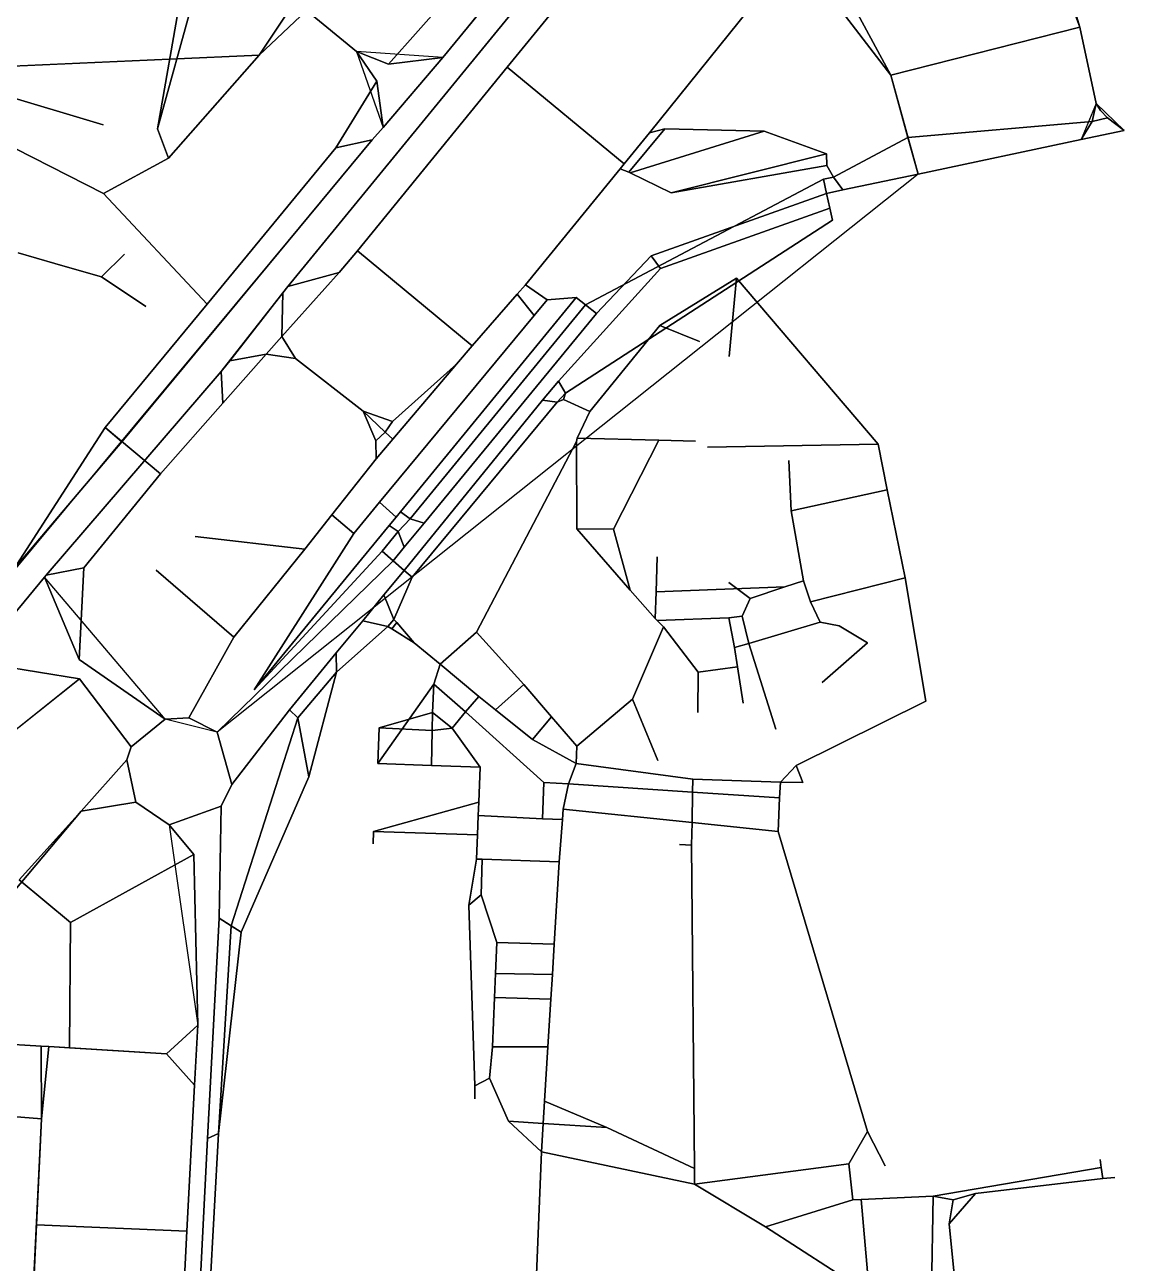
# Model space of a CAD drawing. Header units: metres. Extents: x 327752 to 330295, y 2791490 to 2794271.
# Drawn here: x 329689 to 330283, y 2792442 to 2793112 of the extents above; entities that cross this region are included whole.
import ezdxf

# ---------------------------------------------------------------- set-up
doc = ezdxf.new("R2010")
doc.units = ezdxf.units.M

msp = doc.modelspace()

# ---------------------------------------------------------------- linework, layer by layer
for p, q in [((330134.07, 2793361.58), (329914.57, 2793094.06)), ((329914.57, 2793094.06), (330134.07, 2793361.58)), ((330258.87, 2793110.54), (330213.27, 2793234.53)), ((330213.27, 2793234.53), (330258.87, 2793110.54)), ((329885.3, 2793090.38), (329999.72, 2793220.15)), ((329999.72, 2793220.15), (329885.3, 2793090.38)), ((330034.9, 2793193.58), (329949.28, 2793088.8)), ((329949.28, 2793088.8), (330034.9, 2793193.58)), ((330258.87, 2793110.54), (330238.29, 2793179.92)), ((330238.29, 2793179.92), (330258.87, 2793110.54)), ((330105.3, 2793151.73), (330026.3, 2793053.3)), ((330026.3, 2793053.3), (330105.3, 2793151.73)), ((330105.3, 2793151.73), (330156.79, 2793084.51)), ((330156.79, 2793084.51), (330105.3, 2793151.73)), ((329776.12, 2793145.25), (329760.27, 2793055.44)), ((329760.27, 2793055.44), (329776.12, 2793145.25)), ((329955.94, 2793145.13), (329914.57, 2793094.06)), ((329784.55, 2793143.15), (329760.27, 2793055.44)), ((329760.27, 2793055.44), (329784.55, 2793143.15)), ((329815.36, 2793095.23), (329834.83, 2793124.44)), ((329834.83, 2793124.44), (329815.36, 2793095.23)), ((330133.2, 2793128.11), (330156.79, 2793084.51)), ((330156.79, 2793084.51), (330133.2, 2793128.11)), ((329840.91, 2793119.45), (329815.36, 2793095.23)), ((329815.36, 2793095.23), (329840.91, 2793119.45)), ((329830.76, 2792970.16), (329953.21, 2793119.64)), ((329953.21, 2793119.64), (329830.76, 2792970.16)), ((329867.83, 2793097.37), (329840.91, 2793119.45)), ((329840.91, 2793119.45), (329867.83, 2793097.37)), ((330156.79, 2793084.51), (330258.87, 2793110.54)), ((330258.87, 2793110.54), (330156.79, 2793084.51)), ((330267.71, 2793069.23), (330258.87, 2793110.54)), ((330258.87, 2793110.54), (330267.71, 2793069.23)), ((329914.57, 2793094.06), (329867.83, 2793097.37)), ((329885.3, 2793090.38), (329867.83, 2793097.37)), ((329867.83, 2793097.37), (329878.96, 2793081.23)), ((329867.83, 2793097.37), (329885.3, 2793090.38)), ((329867.83, 2793097.37), (329882.36, 2793056.22)), ((329878.96, 2793081.23), (329867.83, 2793097.37)), ((329571.99, 2793084.4), (329815.36, 2793095.23)), ((329815.36, 2793095.23), (329571.99, 2793084.4)), ((329766.28, 2793039.62), (329815.36, 2793095.23)), ((329815.36, 2793095.23), (329766.28, 2793039.62)), ((329914.57, 2793094.06), (329882.36, 2793056.22)), ((329882.36, 2793056.22), (329914.57, 2793094.06)), ((329914.57, 2793094.06), (329885.3, 2793090.38)), ((329885.3, 2793090.38), (329914.57, 2793094.06)), ((329949.28, 2793088.8), (329868.4, 2792989.52)), ((329868.4, 2792989.52), (329949.28, 2793088.8)), ((330012.52, 2793036.52), (329949.28, 2793088.8)), ((329949.28, 2793088.8), (330012.52, 2793036.52)), ((330156.79, 2793084.51), (330165.91, 2793050.72)), ((330156.79, 2793084.51), (330171.53, 2793030.99)), ((330171.53, 2793030.99), (330156.79, 2793084.51)), ((330165.91, 2793050.72), (330156.79, 2793084.51)), ((329660.8, 2793078.62), (329731.06, 2793057.71)), ((329731.06, 2793057.71), (329660.8, 2793078.62)), ((329878.96, 2793081.23), (329856.83, 2793045.23)), ((329856.83, 2793045.23), (329878.96, 2793081.23)), ((329882.36, 2793056.22), (329878.96, 2793081.23)), ((329878.96, 2793081.23), (329882.36, 2793056.22)), ((330267.71, 2793069.23), (330259.61, 2793049.67)), ((330265.55, 2793059.51), (330267.71, 2793069.23)), ((330267.71, 2793069.23), (330265.55, 2793059.51)), ((330282.89, 2793054.6), (330267.71, 2793069.23)), ((330267.71, 2793069.23), (330270.12, 2793065.38)), ((330270.12, 2793065.38), (330267.71, 2793069.23)), ((330273.81, 2793061.43), (330270.12, 2793065.38)), ((330270.12, 2793065.38), (330273.81, 2793061.43)), ((329731.08, 2793020.49), (329655.08, 2793059.36)), ((329655.08, 2793059.36), (329731.08, 2793020.49)), ((330265.55, 2793059.51), (330165.91, 2793050.72)), ((330165.91, 2793050.72), (330265.55, 2793059.51)), ((330259.61, 2793049.67), (330265.55, 2793059.51)), ((330265.55, 2793059.51), (330259.61, 2793049.67)), ((330265.55, 2793059.51), (330273.81, 2793061.43)), ((330273.81, 2793061.43), (330265.55, 2793059.51)), ((330282.89, 2793054.6), (330273.81, 2793061.43)), ((330273.81, 2793061.43), (330282.89, 2793054.6)), ((329766.28, 2793039.62), (329760.27, 2793055.44)), ((329760.27, 2793055.44), (329766.28, 2793039.62)), ((329882.36, 2793056.22), (329876.34, 2793049.49)), ((329876.34, 2793049.49), (329882.36, 2793056.22)), ((330026.3, 2793053.3), (330012.52, 2793036.52)), ((330012.52, 2793036.52), (330026.3, 2793053.3)), ((330034.65, 2793055.58), (330015.17, 2793032.07)), ((330015.17, 2793032.07), (330034.65, 2793055.58)), ((330015.9, 2793031.71), (330088.19, 2793054.19)), ((330088.19, 2793054.19), (330015.9, 2793031.71)), ((330026.3, 2793053.3), (330034.65, 2793055.58)), ((330034.65, 2793055.58), (330026.3, 2793053.3)), ((330034.65, 2793055.58), (330088.19, 2793054.19)), ((330088.19, 2793054.19), (330034.65, 2793055.58)), ((330122.04, 2793041.91), (330088.19, 2793054.19)), ((330088.19, 2793054.19), (330122.04, 2793041.91)), ((330125.77, 2793029.36), (330165.91, 2793050.72)), ((330165.91, 2793050.72), (330125.77, 2793029.36)), ((330171.53, 2793030.99), (330165.91, 2793050.72)), ((330165.91, 2793050.72), (330171.53, 2793030.99)), ((330259.61, 2793049.67), (330282.89, 2793054.6)), ((330282.89, 2793054.6), (330259.61, 2793049.67)), ((329876.34, 2793049.49), (329657.87, 2792786.98)), ((329876.34, 2793049.49), (329741, 2792886.2)), ((329741, 2792886.2), (329876.34, 2793049.49)), ((329787.17, 2792960.75), (329856.83, 2793045.23)), ((329856.83, 2793045.23), (329787.17, 2792960.75)), ((329876.34, 2793049.49), (329856.83, 2793045.23)), ((329856.83, 2793045.23), (329876.34, 2793049.49)), ((330171.53, 2793030.99), (330259.61, 2793049.67)), ((330259.61, 2793049.67), (330171.53, 2793030.99)), ((329731.08, 2793020.49), (329766.28, 2793039.62)), ((329766.28, 2793039.62), (329731.08, 2793020.49)), ((330037.93, 2793020.81), (330122.04, 2793041.91)), ((330122.04, 2793041.91), (330037.93, 2793020.81)), ((330122.04, 2793041.91), (330122.1, 2793035.65)), ((330122.1, 2793035.65), (330122.04, 2793041.91)), ((330171.53, 2793030.99), (329792.6, 2792729.32)), ((330010.36, 2793033.9), (329959.25, 2792971.22)), ((329959.25, 2792971.22), (330010.36, 2793033.9)), ((330012.52, 2793036.52), (330010.36, 2793033.9)), ((330010.36, 2793033.9), (330012.52, 2793036.52)), ((330010.36, 2793033.9), (330015.17, 2793032.07)), ((330015.17, 2793032.07), (330010.36, 2793033.9)), ((330015.9, 2793031.71), (330015.17, 2793032.07)), ((330015.17, 2793032.07), (330015.9, 2793031.71)), ((330037.93, 2793020.81), (330015.9, 2793031.71)), ((330015.9, 2793031.71), (330037.93, 2793020.81)), ((330037.93, 2793020.81), (330122.1, 2793035.65)), ((330122.1, 2793035.65), (330037.93, 2793020.81)), ((330125.77, 2793029.36), (330122.1, 2793035.65)), ((330122.1, 2793035.65), (330125.77, 2793029.36)), ((330130.87, 2793022.58), (330171.53, 2793030.99)), ((330171.53, 2793030.99), (330130.87, 2793022.58)), ((329991.76, 2792960.3), (330120.33, 2793028.2)), ((330120.33, 2793028.2), (329991.76, 2792960.3)), ((330125.77, 2793029.36), (330120.33, 2793028.2)), ((330120.33, 2793028.2), (330125.77, 2793029.36)), ((330122, 2793020.56), (330120.33, 2793028.2)), ((330120.33, 2793028.2), (330122, 2793020.56)), ((330130.87, 2793022.58), (330125.77, 2793029.36)), ((330125.77, 2793029.36), (330130.87, 2793022.58)), ((329731.08, 2793020.49), (329787.17, 2792960.75)), ((329787.17, 2792960.75), (329731.08, 2793020.49)), ((330027.26, 2792986.83), (330122, 2793020.56)), ((330122, 2793020.56), (330027.26, 2792986.83)), ((330130.87, 2793022.58), (330122, 2793020.56)), ((330122, 2793020.56), (330130.87, 2793022.58)), ((330122, 2793020.56), (330123.73, 2793012.68)), ((330123.73, 2793012.68), (330122, 2793020.56)), ((330123.73, 2793012.68), (330032.17, 2792979.9)), ((330032.17, 2792979.9), (330123.73, 2793012.68)), ((330125.17, 2793006.09), (330123.73, 2793012.68)), ((330123.73, 2793012.68), (330125.17, 2793006.09)), ((329980.95, 2792912.59), (330125.17, 2793006.09)), ((330125.17, 2793006.09), (329980.95, 2792912.59)), ((329704.8, 2792982.64), (329684.97, 2792988.39)), ((329684.97, 2792988.39), (329704.8, 2792982.64)), ((329730.12, 2792975.4), (329742.44, 2792987.68)), ((329742.44, 2792987.68), (329730.12, 2792975.4)), ((329858.6, 2792977.86), (329868.4, 2792989.52)), ((329868.4, 2792989.52), (329858.6, 2792977.86)), ((329930.47, 2792938.19), (329868.4, 2792989.52)), ((329868.4, 2792989.52), (329930.47, 2792938.19)), ((329997.62, 2792955.65), (330027.26, 2792986.83)), ((330027.26, 2792986.83), (329997.62, 2792955.65)), ((330027.26, 2792986.83), (330032.17, 2792979.9)), ((330032.17, 2792979.9), (330027.26, 2792986.83)), ((329726.87, 2792976.35), (329704.8, 2792982.64)), ((329726.87, 2792976.35), (329704.8, 2792982.64)), ((329704.8, 2792982.64), (329726.87, 2792976.35)), ((329704.8, 2792982.64), (329726.87, 2792976.35)), ((329827.58, 2792943.21), (329858.6, 2792977.86)), ((329858.6, 2792977.86), (329827.58, 2792943.21)), ((329830.76, 2792970.16), (329858.6, 2792977.86)), ((329858.6, 2792977.86), (329830.76, 2792970.16)), ((329977.17, 2792919.09), (330032.17, 2792979.9)), ((330032.17, 2792979.9), (329977.17, 2792919.09)), ((329730.12, 2792975.4), (329726.87, 2792976.35)), ((329726.87, 2792976.35), (329730.12, 2792975.4)), ((329754.04, 2792959.45), (329730.12, 2792975.4)), ((329730.12, 2792975.4), (329754.04, 2792959.45)), ((329794.78, 2792924.23), (329830.76, 2792970.16)), ((329830.76, 2792970.16), (329828.14, 2792966.82)), ((329828.14, 2792966.82), (329830.76, 2792970.16)), ((329959.25, 2792971.22), (329954.83, 2792966.15)), ((329954.83, 2792966.15), (329959.25, 2792971.22)), ((329971, 2792963.08), (329959.25, 2792971.22)), ((329959.25, 2792971.22), (329971, 2792963.08)), ((330031.9, 2792949.11), (330073.35, 2792974.68)), ((330073.35, 2792974.68), (330031.9, 2792949.11)), ((330073.35, 2792974.68), (330069.35, 2792932.37)), ((330069.35, 2792932.37), (330073.35, 2792974.68)), ((330073.35, 2792974.68), (330149.85, 2792884.92)), ((330149.85, 2792884.92), (330073.35, 2792974.68)), ((329799.39, 2792930.11), (329828.14, 2792966.82)), ((329828.14, 2792966.82), (329799.39, 2792930.11)), ((329827.58, 2792943.21), (329828.14, 2792966.82)), ((329828.14, 2792966.82), (329827.58, 2792943.21)), ((329986.69, 2792964.32), (329891.65, 2792848.37)), ((329891.65, 2792848.37), (329986.69, 2792964.32)), ((329954.83, 2792966.15), (329930.47, 2792938.19)), ((329930.47, 2792938.19), (329954.83, 2792966.15)), ((329963.88, 2792954.63), (329954.83, 2792966.15)), ((329954.83, 2792966.15), (329963.88, 2792954.63)), ((329971, 2792963.08), (329963.88, 2792954.63)), ((329963.88, 2792954.63), (329971, 2792963.08)), ((329986.69, 2792964.32), (329971, 2792963.08)), ((329971, 2792963.08), (329986.69, 2792964.32)), ((329986.69, 2792964.32), (329991.76, 2792960.3)), ((329991.76, 2792960.3), (329986.69, 2792964.32)), ((329787.17, 2792960.75), (329732.05, 2792893.94)), ((329732.05, 2792893.94), (329787.17, 2792960.75)), ((329896.86, 2792844.72), (329991.76, 2792960.3)), ((329991.76, 2792960.3), (329896.86, 2792844.72)), ((329997.62, 2792955.65), (329991.76, 2792960.3)), ((329991.76, 2792960.3), (329997.62, 2792955.65)), ((329880.35, 2792853.6), (329963.88, 2792954.63)), ((329963.88, 2792954.63), (329880.35, 2792853.6)), ((329904.46, 2792842.29), (329997.62, 2792955.65)), ((329997.62, 2792955.65), (329904.46, 2792842.29)), ((329819.01, 2792933.62), (329827.58, 2792943.21)), ((329827.58, 2792943.21), (329819.01, 2792933.62)), ((329834.9, 2792931.38), (329827.58, 2792943.21)), ((329827.58, 2792943.21), (329834.9, 2792931.38)), ((330031.9, 2792949.11), (329994.03, 2792902.7)), ((329994.03, 2792902.7), (330031.9, 2792949.11)), ((330031.9, 2792949.11), (330053.24, 2792940.57)), ((330053.24, 2792940.57), (330031.9, 2792949.11)), ((329930.47, 2792938.19), (329922.02, 2792928.28)), ((329922.02, 2792928.28), (329930.47, 2792938.19)), ((329794.78, 2792924.23), (329799.39, 2792930.11)), ((329799.39, 2792930.11), (329794.78, 2792924.23)), ((329819.01, 2792933.62), (329795.73, 2792907.26)), ((329795.73, 2792907.26), (329819.01, 2792933.62)), ((329819.01, 2792933.62), (329799.39, 2792930.11)), ((329799.39, 2792930.11), (329819.01, 2792933.62)), ((329834.9, 2792931.38), (329819.01, 2792933.62)), ((329819.01, 2792933.62), (329834.9, 2792931.38)), ((329834.9, 2792931.38), (329871.55, 2792902.93)), ((329871.55, 2792902.93), (329834.9, 2792931.38)), ((329700.1, 2792814.23), (329794.78, 2792924.23)), ((329794.78, 2792924.23), (329700.1, 2792814.23)), ((329794.78, 2792924.23), (329795.73, 2792907.26)), ((329795.73, 2792907.26), (329794.78, 2792924.23)), ((329887.38, 2792897.31), (329922.02, 2792928.28)), ((329922.02, 2792928.28), (329887.38, 2792897.31)), ((329887.5, 2792887.76), (329922.02, 2792928.28)), ((329922.02, 2792928.28), (329887.5, 2792887.76)), ((329977.17, 2792919.09), (329968.49, 2792908.72)), ((329968.49, 2792908.72), (329977.17, 2792919.09)), ((329980.95, 2792912.59), (329977.17, 2792919.09)), ((329977.17, 2792919.09), (329980.95, 2792912.59)), ((329980.95, 2792912.59), (329976.41, 2792907.78)), ((329976.41, 2792907.78), (329980.95, 2792912.59)), ((329980.95, 2792912.59), (329979.86, 2792909.07)), ((329979.86, 2792909.07), (329980.95, 2792912.59)), ((329761.91, 2792868.97), (329795.73, 2792907.26)), ((329795.73, 2792907.26), (329761.91, 2792868.97)), ((329871.55, 2792902.93), (329883.36, 2792891.48)), ((329871.55, 2792902.93), (329878.38, 2792886.75)), ((329871.55, 2792902.93), (329887.38, 2792897.31)), ((329878.38, 2792886.75), (329871.55, 2792902.93)), ((329883.36, 2792891.48), (329871.55, 2792902.93)), ((329887.38, 2792897.31), (329871.55, 2792902.93)), ((329893.73, 2792816.75), (329968.49, 2792908.72)), ((329968.49, 2792908.72), (329893.73, 2792816.75)), ((329976.41, 2792907.78), (329897.94, 2792813.11)), ((329897.94, 2792813.11), (329976.41, 2792907.78)), ((329976.41, 2792907.78), (329968.49, 2792908.72)), ((329968.49, 2792908.72), (329976.41, 2792907.78)), ((329976.41, 2792907.78), (329979.86, 2792909.07)), ((329979.86, 2792909.07), (329976.41, 2792907.78)), ((329979.86, 2792909.07), (329994.03, 2792902.7)), ((329994.03, 2792902.7), (329979.86, 2792909.07)), ((329883.36, 2792891.48), (329887.38, 2792897.31)), ((329887.38, 2792897.31), (329883.36, 2792891.48)), ((329994.03, 2792902.7), (329987.18, 2792888.2)), ((329987.18, 2792888.2), (329994.03, 2792902.7)), ((329682.71, 2792817.49), (329732.05, 2792893.94)), ((329732.05, 2792893.94), (329682.71, 2792817.49)), ((329761.91, 2792868.97), (329732.05, 2792893.94)), ((329741, 2792886.2), (329732.05, 2792893.94)), ((329732.05, 2792893.94), (329741, 2792886.2)), ((329732.05, 2792893.94), (329761.91, 2792868.97)), ((329878.38, 2792886.75), (329883.36, 2792891.48)), ((329883.36, 2792891.48), (329878.38, 2792886.75)), ((329887.5, 2792887.76), (329883.36, 2792891.48)), ((329883.36, 2792891.48), (329887.5, 2792887.76)), ((329682.71, 2792817.49), (329741, 2792886.2)), ((329741, 2792886.2), (329682.71, 2792817.49)), ((329878.57, 2792877.11), (329878.38, 2792886.75)), ((329878.38, 2792886.75), (329878.57, 2792877.11)), ((329878.57, 2792877.11), (329887.5, 2792887.76)), ((329887.5, 2792887.76), (329878.57, 2792877.11)), ((329986.85, 2792886.36), (329932.86, 2792783.44)), ((329932.86, 2792783.44), (329986.85, 2792886.36)), ((329987.18, 2792888.2), (329986.85, 2792886.36)), ((329986.85, 2792886.36), (329987.18, 2792888.2)), ((329986.85, 2792886.36), (329987.09, 2792839.26)), ((329987.09, 2792839.26), (329986.85, 2792886.36)), ((329987.18, 2792888.2), (330031.29, 2792887.17)), ((330031.29, 2792887.17), (329987.18, 2792888.2)), ((330031.29, 2792887.17), (330006.86, 2792839.11)), ((330006.86, 2792839.11), (330031.29, 2792887.17)), ((330031.29, 2792887.17), (330051.14, 2792886.7)), ((330051.14, 2792886.7), (330031.29, 2792887.17)), ((330149.85, 2792884.92), (330057.73, 2792883.4)), ((330057.73, 2792883.4), (330149.85, 2792884.92)), ((330154.81, 2792860.34), (330149.85, 2792884.92)), ((330149.85, 2792884.92), (330154.81, 2792860.34)), ((329854.62, 2792846.77), (329878.57, 2792877.11)), ((329878.57, 2792877.11), (329854.62, 2792846.77)), ((330102.79, 2792848.89), (330101.54, 2792876.2)), ((330101.54, 2792876.2), (330102.79, 2792848.89)), ((329720.46, 2792818.15), (329761.91, 2792868.97)), ((329761.91, 2792868.97), (329720.46, 2792818.15)), ((330154.81, 2792860.34), (330102.79, 2792848.89)), ((330102.79, 2792848.89), (330154.81, 2792860.34)), ((330164.41, 2792812.78), (330154.81, 2792860.34)), ((330154.81, 2792860.34), (330164.41, 2792812.78)), ((329866.39, 2792836.76), (329880.35, 2792853.6)), ((329880.35, 2792853.6), (329866.39, 2792836.76)), ((329889.28, 2792845.49), (329880.35, 2792853.6)), ((329880.35, 2792853.6), (329889.28, 2792845.49)), ((329840.03, 2792828.28), (329854.62, 2792846.77)), ((329854.62, 2792846.77), (329840.03, 2792828.28)), ((329866.39, 2792836.76), (329854.62, 2792846.77)), ((329854.62, 2792846.77), (329866.39, 2792836.76)), ((329889.28, 2792845.49), (329885.62, 2792841.04)), ((329885.62, 2792841.04), (329889.28, 2792845.49)), ((329891.65, 2792848.37), (329889.28, 2792845.49)), ((329889.28, 2792845.49), (329891.65, 2792848.37)), ((329896.86, 2792844.72), (329890.47, 2792837.72)), ((329890.47, 2792837.72), (329896.86, 2792844.72)), ((329896.86, 2792844.72), (329891.65, 2792848.37)), ((329891.65, 2792848.37), (329896.86, 2792844.72)), ((329904.46, 2792842.29), (329896.86, 2792844.72)), ((329896.86, 2792844.72), (329904.46, 2792842.29)), ((330109.47, 2792811.03), (330102.79, 2792848.89)), ((330102.79, 2792848.89), (330109.47, 2792811.03)), ((329812.53, 2792752.22), (329885.62, 2792841.04)), ((329885.62, 2792841.04), (329812.53, 2792752.22)), ((329866.39, 2792836.76), (329812.53, 2792752.22)), ((329812.53, 2792752.22), (329866.39, 2792836.76)), ((329881.76, 2792827.23), (329890.47, 2792837.72)), ((329890.47, 2792837.72), (329881.76, 2792827.23)), ((329890.47, 2792837.72), (329885.62, 2792841.04)), ((329885.62, 2792841.04), (329890.47, 2792837.72)), ((329893.69, 2792829.24), (329890.47, 2792837.72)), ((329890.47, 2792837.72), (329893.69, 2792829.24)), ((329904.46, 2792842.29), (329893.69, 2792829.24)), ((329893.69, 2792829.24), (329904.46, 2792842.29)), ((329987.09, 2792839.26), (330006.86, 2792839.11)), ((329987.09, 2792839.26), (330015.85, 2792805.99)), ((330015.85, 2792805.99), (329987.09, 2792839.26)), ((330006.86, 2792839.11), (329987.09, 2792839.26)), ((330015.85, 2792805.99), (330006.86, 2792839.11)), ((330006.86, 2792839.11), (330015.85, 2792805.99)), ((329840.03, 2792828.28), (329780.66, 2792835.08)), ((329780.66, 2792835.08), (329840.03, 2792828.28)), ((329887.68, 2792821.97), (329893.69, 2792829.24)), ((329893.69, 2792829.24), (329887.68, 2792821.97)), ((329801.57, 2792780.7), (329840.03, 2792828.28)), ((329840.03, 2792828.28), (329801.57, 2792780.7)), ((329881.76, 2792827.23), (329812.53, 2792752.22)), ((329812.53, 2792752.22), (329881.76, 2792827.23)), ((329887.68, 2792821.97), (329881.76, 2792827.23)), ((329881.76, 2792827.23), (329887.68, 2792821.97)), ((330029.84, 2792805.15), (330030.49, 2792824.14)), ((330030.49, 2792824.14), (330029.84, 2792805.15)), ((329720.46, 2792818.15), (329700.1, 2792814.23)), ((329700.1, 2792814.23), (329720.46, 2792818.15)), ((329717.93, 2792768.55), (329720.46, 2792818.15)), ((329720.46, 2792818.15), (329717.93, 2792768.55)), ((329801.57, 2792780.7), (329759.61, 2792816.93)), ((329759.61, 2792816.93), (329801.57, 2792780.7)), ((329792.6, 2792729.32), (329887.68, 2792821.97)), ((329887.68, 2792821.97), (329792.6, 2792729.32)), ((329893.73, 2792816.75), (329882.75, 2792803.47)), ((329882.75, 2792803.47), (329893.73, 2792816.75)), ((329887.68, 2792821.97), (329893.73, 2792816.75)), ((329893.73, 2792816.75), (329887.68, 2792821.97)), ((329893.73, 2792816.75), (329897.94, 2792813.11)), ((329897.94, 2792813.11), (329893.73, 2792816.75)), ((329661.52, 2792767.35), (329699.24, 2792813.18)), ((329699.24, 2792813.18), (329661.52, 2792767.35)), ((329699.24, 2792813.18), (329700.1, 2792814.23)), ((329700.1, 2792814.23), (329699.24, 2792813.18)), ((329764.51, 2792736.41), (329699.24, 2792813.18)), ((329717.93, 2792768.55), (329699.24, 2792813.18)), ((329699.24, 2792813.18), (329717.93, 2792768.55)), ((329897.94, 2792813.11), (329888.08, 2792790.29)), ((329888.08, 2792790.29), (329897.94, 2792813.11)), ((330080.76, 2792801.53), (330069.17, 2792810.15)), ((330069.17, 2792810.15), (330080.76, 2792801.53)), ((330109.47, 2792811.03), (330099.37, 2792807.88)), ((330099.37, 2792807.88), (330109.47, 2792811.03)), ((330113.39, 2792799.84), (330109.47, 2792811.03)), ((330109.47, 2792811.03), (330113.39, 2792799.84)), ((330164.41, 2792812.78), (330113.39, 2792799.84)), ((330113.39, 2792799.84), (330164.41, 2792812.78)), ((330175.63, 2792746.02), (330164.41, 2792812.78)), ((330164.41, 2792812.78), (330175.63, 2792746.02)), ((329871.27, 2792789.55), (329882.75, 2792803.47)), ((329882.75, 2792803.47), (329871.27, 2792789.55)), ((329882.75, 2792803.47), (329888.08, 2792790.29)), ((329888.08, 2792790.29), (329882.75, 2792803.47)), ((330029.35, 2792790.84), (330015.85, 2792805.99)), ((330015.85, 2792805.99), (330029.35, 2792790.84)), ((330029.35, 2792790.84), (330029.84, 2792805.15)), ((330029.84, 2792805.15), (330029.35, 2792790.84)), ((330029.84, 2792805.15), (330099.37, 2792807.88)), ((330099.37, 2792807.88), (330029.84, 2792805.15)), ((330080.76, 2792801.53), (330099.37, 2792807.88)), ((330099.37, 2792807.88), (330080.76, 2792801.53)), ((330076.38, 2792792.1), (330080.76, 2792801.53)), ((330080.76, 2792801.53), (330076.38, 2792792.1)), ((330118.59, 2792788.84), (330113.39, 2792799.84)), ((330113.39, 2792799.84), (330118.59, 2792788.84)), ((329856.98, 2792772.21), (329871.27, 2792789.55)), ((329871.27, 2792789.55), (329856.98, 2792772.21)), ((329871.27, 2792789.55), (329884.81, 2792786.34)), ((329884.81, 2792786.34), (329871.27, 2792789.55)), ((329884.81, 2792786.34), (329888.08, 2792790.29)), ((329888.08, 2792790.29), (329884.81, 2792786.34)), ((329888.08, 2792790.29), (329889.71, 2792788.51)), ((329889.71, 2792788.51), (329888.08, 2792790.29)), ((330030.46, 2792789.71), (330029.35, 2792790.84)), ((330029.35, 2792790.84), (330030.46, 2792789.71)), ((330069.25, 2792791.18), (330030.46, 2792789.71)), ((330030.46, 2792789.71), (330069.25, 2792791.18)), ((330030.46, 2792789.71), (330033.87, 2792786.26)), ((330033.87, 2792786.26), (330030.46, 2792789.71)), ((330069.25, 2792791.18), (330076.38, 2792792.1)), ((330076.38, 2792792.1), (330069.25, 2792791.18)), ((330072.15, 2792774.99), (330069.25, 2792791.18)), ((330069.25, 2792791.18), (330072.15, 2792774.99)), ((330076.38, 2792792.1), (330079.91, 2792777.3)), ((330079.91, 2792777.3), (330076.38, 2792792.1)), ((329857.1, 2792761.68), (329884.81, 2792786.34)), ((329884.81, 2792786.34), (329857.1, 2792761.68)), ((329884.81, 2792786.34), (329886.96, 2792785.22)), ((329886.96, 2792785.22), (329884.81, 2792786.34)), ((329889.71, 2792788.51), (329886.96, 2792785.22)), ((329886.96, 2792785.22), (329889.71, 2792788.51)), ((329886.96, 2792785.22), (329899.17, 2792777.64)), ((329899.17, 2792777.64), (329886.96, 2792785.22)), ((329889.71, 2792788.51), (329899.17, 2792777.64)), ((329899.17, 2792777.64), (329889.71, 2792788.51)), ((329913.17, 2792766.03), (329932.86, 2792783.44)), ((329932.86, 2792783.44), (329913.17, 2792766.03)), ((329932.86, 2792783.44), (329958.36, 2792755.01)), ((329958.36, 2792755.01), (329932.86, 2792783.44)), ((330017.02, 2792747.07), (330033.87, 2792786.26)), ((330033.87, 2792786.26), (330017.02, 2792747.07)), ((330052.54, 2792761.78), (330033.87, 2792786.26)), ((330033.87, 2792786.26), (330052.54, 2792761.78)), ((330079.91, 2792777.3), (330118.59, 2792788.84)), ((330118.59, 2792788.84), (330079.91, 2792777.3)), ((330118.59, 2792788.84), (330128.8, 2792786.75)), ((330128.8, 2792786.75), (330118.59, 2792788.84)), ((330128.8, 2792786.75), (330144.2, 2792777.53)), ((330128.8, 2792786.75), (330144.2, 2792777.53)), ((330144.2, 2792777.53), (330128.8, 2792786.75)), ((330144.2, 2792777.53), (330128.8, 2792786.75)), ((329777.35, 2792737.02), (329801.57, 2792780.7)), ((329801.57, 2792780.7), (329777.35, 2792737.02)), ((329913.17, 2792766.03), (329899.17, 2792777.64)), ((329899.17, 2792777.64), (329913.17, 2792766.03)), ((330072.15, 2792774.99), (330079.91, 2792777.3)), ((330079.91, 2792777.3), (330072.15, 2792774.99)), ((330079.91, 2792777.3), (330094.59, 2792730.89)), ((330094.59, 2792730.89), (330079.91, 2792777.3)), ((330144.2, 2792777.53), (330119.64, 2792756.24)), ((330119.64, 2792756.24), (330144.2, 2792777.53)), ((329831.62, 2792741.45), (329856.98, 2792772.21)), ((329856.98, 2792772.21), (329831.62, 2792741.45)), ((329856.98, 2792772.21), (329857.1, 2792761.68)), ((329857.1, 2792761.68), (329856.98, 2792772.21)), ((330073.78, 2792764.65), (330072.15, 2792774.99)), ((330072.15, 2792774.99), (330073.78, 2792764.65)), ((329661.52, 2792767.35), (329718.21, 2792758.05)), ((329718.21, 2792758.05), (329661.52, 2792767.35)), ((329764.51, 2792736.41), (329717.93, 2792768.55)), ((329717.93, 2792768.55), (329764.51, 2792736.41)), ((329909.64, 2792755.18), (329913.17, 2792766.03)), ((329913.17, 2792766.03), (329909.64, 2792755.18)), ((329934.06, 2792748.66), (329913.17, 2792766.03)), ((329913.17, 2792766.03), (329934.06, 2792748.66)), ((330073.78, 2792764.65), (330052.54, 2792761.78)), ((330052.54, 2792761.78), (330073.78, 2792764.65)), ((330073.78, 2792764.65), (330076.86, 2792745.01)), ((330076.86, 2792745.01), (330073.78, 2792764.65)), ((329718.21, 2792758.05), (329578.79, 2792647.71)), ((329578.79, 2792647.71), (329718.21, 2792758.05)), ((329746.16, 2792721.34), (329718.21, 2792758.05)), ((329718.21, 2792758.05), (329746.16, 2792721.34)), ((329857.1, 2792761.68), (329836.15, 2792737.13)), ((329836.15, 2792737.13), (329857.1, 2792761.68)), ((329857.1, 2792761.68), (329842.21, 2792705.11)), ((329842.21, 2792705.11), (329857.1, 2792761.68)), ((330052.54, 2792761.78), (330052.34, 2792740.01)), ((330052.34, 2792740.01), (330052.54, 2792761.78)), ((329879.53, 2792712.42), (329909.64, 2792755.18)), ((329909.64, 2792755.18), (329879.53, 2792712.42)), ((329909.03, 2792739.94), (329909.64, 2792755.18)), ((329909.64, 2792755.18), (329909.03, 2792739.94)), ((329926.83, 2792740.25), (329909.64, 2792755.18)), ((329909.64, 2792755.18), (329926.83, 2792740.25)), ((329942.98, 2792741.32), (329958.36, 2792755.01)), ((329958.36, 2792755.01), (329942.98, 2792741.32)), ((329973.38, 2792737.58), (329958.36, 2792755.01)), ((329958.36, 2792755.01), (329973.38, 2792737.58)), ((329926.83, 2792740.25), (329934.06, 2792748.66)), ((329934.06, 2792748.66), (329926.83, 2792740.25)), ((329934.06, 2792748.66), (329942.98, 2792741.32)), ((329942.98, 2792741.32), (329934.06, 2792748.66)), ((329987.01, 2792721.76), (330017.02, 2792747.07)), ((330017.02, 2792747.07), (329987.01, 2792721.76)), ((330030.86, 2792713.94), (330017.02, 2792747.07)), ((330017.02, 2792747.07), (330030.86, 2792713.94)), ((330105.57, 2792711.34), (330175.63, 2792746.02)), ((330175.63, 2792746.02), (330105.57, 2792711.34)), ((329764.51, 2792736.41), (329746.16, 2792721.34)), ((329746.16, 2792721.34), (329764.51, 2792736.41)), ((329777.35, 2792737.02), (329764.51, 2792736.41)), ((329764.51, 2792736.41), (329777.35, 2792737.02)), ((329792.6, 2792729.32), (329764.51, 2792736.41)), ((329792.6, 2792729.32), (329777.35, 2792737.02)), ((329777.35, 2792737.02), (329792.6, 2792729.32)), ((329836.15, 2792737.13), (329800.22, 2792624.57)), ((329800.22, 2792624.57), (329836.15, 2792737.13)), ((329800.57, 2792701.08), (329831.62, 2792741.45)), ((329831.62, 2792741.45), (329800.57, 2792701.08)), ((329831.62, 2792741.45), (329836.15, 2792737.13)), ((329836.15, 2792737.13), (329831.62, 2792741.45)), ((329842.21, 2792705.11), (329836.15, 2792737.13)), ((329836.15, 2792737.13), (329842.21, 2792705.11)), ((329909.03, 2792739.94), (329880.23, 2792731.64)), ((329880.23, 2792731.64), (329909.03, 2792739.94)), ((329909.03, 2792739.94), (329908.81, 2792730.24)), ((329908.81, 2792730.24), (329909.03, 2792739.94)), ((329919.54, 2792731.5), (329909.03, 2792739.94)), ((329909.03, 2792739.94), (329919.54, 2792731.5)), ((329919.54, 2792731.5), (329926.83, 2792740.25)), ((329926.83, 2792740.25), (329919.54, 2792731.5)), ((329969.24, 2792702.16), (329926.83, 2792740.25)), ((329926.83, 2792740.25), (329969.24, 2792702.16)), ((329963.12, 2792725.39), (329942.98, 2792741.32)), ((329942.98, 2792741.32), (329963.12, 2792725.39)), ((329963.12, 2792725.39), (329973.38, 2792737.58)), ((329973.38, 2792737.58), (329963.12, 2792725.39)), ((329987.01, 2792721.76), (329973.38, 2792737.58)), ((329973.38, 2792737.58), (329987.01, 2792721.76)), ((329792.6, 2792729.32), (329800.57, 2792701.08)), ((329800.57, 2792701.08), (329792.6, 2792729.32)), ((329880.23, 2792731.64), (329879.53, 2792712.42)), ((329879.53, 2792712.42), (329880.23, 2792731.64)), ((329908.81, 2792730.24), (329880.23, 2792731.64)), ((329880.23, 2792731.64), (329908.81, 2792730.24)), ((329908.81, 2792730.24), (329908.37, 2792711.32)), ((329908.37, 2792711.32), (329908.81, 2792730.24)), ((329919.54, 2792731.5), (329908.81, 2792730.24)), ((329908.81, 2792730.24), (329919.54, 2792731.5)), ((329919.54, 2792731.5), (329934.75, 2792710.32)), ((329934.75, 2792710.32), (329919.54, 2792731.5)), ((329986.73, 2792712.44), (329963.12, 2792725.39)), ((329963.12, 2792725.39), (329986.73, 2792712.44)), ((329743.73, 2792714.37), (329746.16, 2792721.34)), ((329746.16, 2792721.34), (329743.73, 2792714.37)), ((329986.73, 2792712.44), (329987.01, 2792721.76)), ((329987.01, 2792721.76), (329986.73, 2792712.44)), ((329743.73, 2792714.37), (329719.07, 2792686.64)), ((329719.07, 2792686.64), (329743.73, 2792714.37)), ((329743.73, 2792714.37), (329748.59, 2792691.49)), ((329748.59, 2792691.49), (329743.73, 2792714.37)), ((329879.53, 2792712.42), (329908.37, 2792711.32)), ((329908.37, 2792711.32), (329879.53, 2792712.42)), ((329934.75, 2792710.32), (329908.37, 2792711.32)), ((329908.37, 2792711.32), (329934.75, 2792710.32)), ((329934.75, 2792710.32), (329933.98, 2792691.37)), ((329933.98, 2792691.37), (329934.75, 2792710.32)), ((329986.73, 2792712.44), (329982.44, 2792701.39)), ((329982.44, 2792701.39), (329986.73, 2792712.44)), ((329986.73, 2792712.44), (330049.66, 2792703.97)), ((330049.66, 2792703.97), (329986.73, 2792712.44)), ((330097.03, 2792702.31), (330105.57, 2792711.34)), ((330105.57, 2792711.34), (330097.03, 2792702.31)), ((330109.23, 2792702.14), (330105.57, 2792711.34)), ((330105.57, 2792711.34), (330109.23, 2792702.14)), ((329842.21, 2792705.11), (329805.63, 2792621.12)), ((329805.63, 2792621.12), (329842.21, 2792705.11)), ((329969.24, 2792702.16), (329968.45, 2792682.49)), ((329968.45, 2792682.49), (329969.24, 2792702.16)), ((329982.44, 2792701.39), (329969.24, 2792702.16)), ((329969.24, 2792702.16), (329982.44, 2792701.39)), ((330049.66, 2792703.97), (330049.56, 2792696.91)), ((330049.56, 2792696.91), (330049.66, 2792703.97)), ((330049.66, 2792703.97), (330097.03, 2792702.31)), ((330097.03, 2792702.31), (330049.66, 2792703.97)), ((330097.03, 2792702.31), (330096.63, 2792693.78)), ((330096.63, 2792693.78), (330097.03, 2792702.31)), ((330097.03, 2792702.31), (330109.23, 2792702.14)), ((330109.23, 2792702.14), (330097.03, 2792702.31)), ((329800.57, 2792701.08), (329794.81, 2792689.37)), ((329794.81, 2792689.37), (329800.57, 2792701.08)), ((329982.44, 2792701.39), (329979.65, 2792687.61)), ((329979.65, 2792687.61), (329982.44, 2792701.39)), ((329982.44, 2792701.39), (330049.56, 2792696.91)), ((330049.56, 2792696.91), (329982.44, 2792701.39)), ((330049.34, 2792680.43), (330049.56, 2792696.91)), ((330049.56, 2792696.91), (330049.34, 2792680.43)), ((330096.63, 2792693.78), (330049.56, 2792696.91)), ((330049.56, 2792696.91), (330096.63, 2792693.78)), ((329719.07, 2792686.64), (329748.59, 2792691.49)), ((329748.59, 2792691.49), (329719.07, 2792686.64)), ((329748.59, 2792691.49), (329766.71, 2792679.14)), ((329766.71, 2792679.14), (329748.59, 2792691.49)), ((329766.71, 2792679.14), (329794.81, 2792689.37)), ((329794.81, 2792689.37), (329766.71, 2792679.14)), ((329794.81, 2792689.37), (329793.61, 2792628.79)), ((329793.61, 2792628.79), (329794.81, 2792689.37)), ((329933.98, 2792691.37), (329877.12, 2792675.63)), ((329877.12, 2792675.63), (329933.98, 2792691.37)), ((329933.98, 2792691.37), (329933.7, 2792684.26)), ((329933.7, 2792684.26), (329933.98, 2792691.37)), ((330096.63, 2792693.78), (330095.77, 2792675.65)), ((330095.77, 2792675.65), (330096.63, 2792693.78)), ((329719.07, 2792686.64), (329642.68, 2792595.8)), ((329642.68, 2792595.8), (329719.07, 2792686.64)), ((329719.07, 2792686.64), (329685.5, 2792649.51)), ((329685.5, 2792649.51), (329719.07, 2792686.64)), ((329933.28, 2792673.78), (329933.7, 2792684.26)), ((329933.7, 2792684.26), (329933.28, 2792673.78)), ((329933.7, 2792684.26), (329968.45, 2792682.49)), ((329968.45, 2792682.49), (329933.7, 2792684.26)), ((329979.24, 2792682.05), (329968.45, 2792682.49)), ((329968.45, 2792682.49), (329979.24, 2792682.05)), ((329977.52, 2792659.22), (329979.24, 2792682.05)), ((329979.24, 2792682.05), (329977.52, 2792659.22)), ((329979.24, 2792682.05), (329979.65, 2792687.61)), ((329979.65, 2792687.61), (329979.24, 2792682.05)), ((330049.34, 2792680.43), (329979.65, 2792687.61)), ((329979.65, 2792687.61), (330049.34, 2792680.43)), ((329766.71, 2792679.14), (329779.93, 2792663.22)), ((329766.71, 2792679.14), (329782.15, 2792570.96)), ((329779.93, 2792663.22), (329766.71, 2792679.14)), ((329877.12, 2792675.63), (329876.94, 2792668.98)), ((329876.94, 2792668.98), (329877.12, 2792675.63)), ((329933.28, 2792673.78), (329877.12, 2792675.63)), ((329877.12, 2792675.63), (329933.28, 2792673.78)), ((330049.34, 2792680.43), (330048.95, 2792668.27)), ((330048.95, 2792668.27), (330049.34, 2792680.43)), ((330095.77, 2792675.65), (330049.34, 2792680.43)), ((330049.34, 2792680.43), (330095.77, 2792675.65)), ((330144.11, 2792513.36), (330095.77, 2792675.65)), ((330095.77, 2792675.65), (330144.11, 2792513.36)), ((329932.75, 2792660.7), (329933.28, 2792673.78)), ((329933.28, 2792673.78), (329932.75, 2792660.7)), ((330048.95, 2792668.27), (330042.59, 2792668.5)), ((330042.59, 2792668.5), (330048.95, 2792668.27)), ((329779.93, 2792663.22), (329713.33, 2792626.47)), ((329713.33, 2792626.47), (329779.93, 2792663.22)), ((329779.93, 2792663.22), (329782.15, 2792570.96)), ((329782.15, 2792570.96), (329779.93, 2792663.22)), ((330050.59, 2792493.32), (330048.95, 2792668.27)), ((330048.95, 2792668.27), (330050.59, 2792493.32)), ((329928.63, 2792635.69), (329932.75, 2792660.7)), ((329932.75, 2792660.7), (329928.63, 2792635.69)), ((329935.81, 2792660.6), (329932.75, 2792660.7)), ((329932.75, 2792660.7), (329935.81, 2792660.6)), ((329935.81, 2792660.6), (329935.36, 2792641.39)), ((329935.36, 2792641.39), (329935.81, 2792660.6)), ((329977.52, 2792659.22), (329935.81, 2792660.6)), ((329935.81, 2792660.6), (329977.52, 2792659.22)), ((329977.52, 2792659.22), (329974.79, 2792614.61)), ((329974.79, 2792614.61), (329977.52, 2792659.22)), ((329685.5, 2792649.51), (329713.33, 2792626.47)), ((329713.33, 2792626.47), (329685.5, 2792649.51)), ((329928.63, 2792635.69), (329935.36, 2792641.39)), ((329935.36, 2792641.39), (329928.63, 2792635.69)), ((329931.85, 2792538.03), (329928.63, 2792635.69)), ((329928.63, 2792635.69), (329931.85, 2792538.03)), ((329935.36, 2792641.39), (329943.84, 2792615.61)), ((329943.84, 2792615.61), (329935.36, 2792641.39)), ((329772.95, 2792228.06), (329793.61, 2792628.79)), ((329787.46, 2792509.58), (329793.61, 2792628.79)), ((329793.61, 2792628.79), (329787.46, 2792509.58)), ((329805.63, 2792621.12), (329793.61, 2792628.79)), ((329800.22, 2792624.57), (329793.61, 2792628.79)), ((329793.61, 2792628.79), (329800.22, 2792624.57)), ((329713.33, 2792626.47), (329712.71, 2792558.62)), ((329712.71, 2792558.62), (329713.33, 2792626.47)), ((329800.22, 2792624.57), (329793.25, 2792512.31)), ((329793.25, 2792512.31), (329800.22, 2792624.57)), ((329805.63, 2792621.12), (329800.22, 2792624.57)), ((329800.22, 2792624.57), (329805.63, 2792621.12)), ((329805.63, 2792621.12), (329793.25, 2792512.31)), ((329793.25, 2792512.31), (329805.63, 2792621.12)), ((329943.84, 2792615.61), (329943.1, 2792598.76)), ((329943.1, 2792598.76), (329943.84, 2792615.61)), ((329974.79, 2792614.61), (329943.84, 2792615.61)), ((329943.84, 2792615.61), (329974.79, 2792614.61)), ((329974.79, 2792614.61), (329973.79, 2792598.26)), ((329973.79, 2792598.26), (329974.79, 2792614.61)), ((329942.52, 2792585.89), (329943.1, 2792598.76)), ((329943.1, 2792598.76), (329942.52, 2792585.89)), ((329973.79, 2792598.26), (329943.1, 2792598.76)), ((329943.1, 2792598.76), (329973.79, 2792598.26)), ((329972.98, 2792585), (329973.79, 2792598.26)), ((329973.79, 2792598.26), (329972.98, 2792585)), ((329941.35, 2792559.23), (329942.52, 2792585.89)), ((329942.52, 2792585.89), (329941.35, 2792559.23)), ((329942.52, 2792585.89), (329972.98, 2792585)), ((329972.98, 2792585), (329942.52, 2792585.89)), ((329971.4, 2792559.11), (329972.98, 2792585)), ((329972.98, 2792585), (329971.4, 2792559.11)), ((329782.15, 2792570.96), (329765.14, 2792555.39)), ((329765.14, 2792555.39), (329782.15, 2792570.96)), ((329782.15, 2792570.96), (329780.36, 2792538.51)), ((329780.36, 2792538.51), (329782.15, 2792570.96)), ((329661.33, 2792561.79), (329697.53, 2792559.56)), ((329697.53, 2792559.56), (329661.33, 2792561.79)), ((329701.59, 2792559.31), (329697.53, 2792559.56)), ((329697.53, 2792559.56), (329701.59, 2792559.31)), ((329697.53, 2792559.56), (329697.74, 2792520.3)), ((329697.74, 2792520.3), (329697.53, 2792559.56)), ((329701.59, 2792559.31), (329697.74, 2792520.3)), ((329697.74, 2792520.3), (329701.59, 2792559.31)), ((329712.71, 2792558.62), (329701.59, 2792559.31)), ((329765.14, 2792555.39), (329701.59, 2792559.31)), ((329701.59, 2792559.31), (329712.71, 2792558.62)), ((329701.59, 2792559.31), (329765.14, 2792555.39)), ((329712.71, 2792558.62), (329765.14, 2792555.39)), ((329765.14, 2792555.39), (329712.71, 2792558.62)), ((329765.14, 2792555.39), (329780.36, 2792538.51)), ((329780.36, 2792538.51), (329765.14, 2792555.39)), ((329941.35, 2792559.23), (329939.83, 2792542.27)), ((329939.83, 2792542.27), (329941.35, 2792559.23)), ((329941.35, 2792559.23), (329971.4, 2792559.11)), ((329971.4, 2792559.11), (329941.35, 2792559.23)), ((329971.4, 2792559.11), (329969.59, 2792529.88)), ((329969.59, 2792529.88), (329971.4, 2792559.11)), ((329939.83, 2792542.27), (329931.85, 2792538.03)), ((329931.85, 2792538.03), (329939.83, 2792542.27)), ((329950.1, 2792518.91), (329939.83, 2792542.27)), ((329939.83, 2792542.27), (329950.1, 2792518.91)), ((329780.36, 2792538.51), (329759.77, 2792153.4)), ((329780.36, 2792538.51), (329776.26, 2792459.44)), ((329776.26, 2792459.44), (329780.36, 2792538.51)), ((329931.85, 2792538.03), (329931.94, 2792530.98)), ((329931.94, 2792530.98), (329931.85, 2792538.03)), ((329931.94, 2792530.98), (329931.94, 2792530.98)), ((329931.94, 2792530.98), (329931.94, 2792530.98)), ((329968.8, 2792517.72), (329969.59, 2792529.88)), ((329969.59, 2792529.88), (329968.8, 2792517.72)), ((329969.59, 2792529.88), (330003.24, 2792515.54)), ((330003.24, 2792515.54), (329969.59, 2792529.88)), ((329697.74, 2792520.3), (329675.09, 2792522.1)), ((329675.09, 2792522.1), (329697.74, 2792520.3)), ((329697.74, 2792520.3), (329688.9, 2792340.75)), ((329688.9, 2792340.75), (329697.74, 2792520.3)), ((329697.74, 2792520.3), (329694.92, 2792462.93)), ((329694.92, 2792462.93), (329697.74, 2792520.3)), ((329967.89, 2792502.32), (329950.1, 2792518.91)), ((329968.8, 2792517.72), (329950.1, 2792518.91)), ((329950.1, 2792518.91), (329968.8, 2792517.72)), ((329950.1, 2792518.91), (329967.89, 2792502.32)), ((329967.89, 2792502.32), (329968.8, 2792517.72)), ((329968.8, 2792517.72), (329967.89, 2792502.32)), ((329968.8, 2792517.72), (330003.24, 2792515.54)), ((330003.24, 2792515.54), (329968.8, 2792517.72)), ((330050.59, 2792493.32), (330003.24, 2792515.54)), ((330003.24, 2792515.54), (330050.59, 2792493.32)), ((329780.99, 2792383.92), (329787.46, 2792509.58)), ((329787.46, 2792509.58), (329780.99, 2792383.92)), ((329786.19, 2792383.79), (329793.25, 2792512.31)), ((329793.25, 2792512.31), (329786.19, 2792383.79)), ((329787.46, 2792509.58), (329793.25, 2792512.31)), ((329793.25, 2792512.31), (329787.46, 2792509.58)), ((330144.11, 2792513.36), (330133.98, 2792495.86)), ((330133.98, 2792495.86), (330144.11, 2792513.36)), ((330144.11, 2792513.36), (330153.64, 2792494.84)), ((330153.64, 2792494.84), (330144.11, 2792513.36)), ((329963.88, 2792404.3), (329967.89, 2792502.32)), ((329967.89, 2792502.32), (329963.88, 2792404.3)), ((329967.89, 2792502.32), (330050.68, 2792484.97)), ((330050.68, 2792484.97), (329967.89, 2792502.32)), ((330050.68, 2792484.97), (330133.98, 2792495.86)), ((330133.98, 2792495.86), (330050.68, 2792484.97)), ((330133.98, 2792495.86), (330136.11, 2792476.42)), ((330136.11, 2792476.42), (330133.98, 2792495.86)), ((330270.48, 2792493.95), (330269.93, 2792498.31)), ((330269.93, 2792498.31), (330270.48, 2792493.95)), ((330050.68, 2792484.97), (330050.59, 2792493.32)), ((330050.59, 2792493.32), (330050.68, 2792484.97)), ((330179.63, 2792478.36), (330270.48, 2792493.95)), ((330270.48, 2792493.95), (330179.63, 2792478.36)), ((330202.46, 2792479.88), (330271.25, 2792487.91)), ((330271.25, 2792487.91), (330202.46, 2792479.88)), ((330271.25, 2792487.91), (330270.48, 2792493.95)), ((330270.48, 2792493.95), (330271.25, 2792487.91)), ((330271.25, 2792487.91), (330277.77, 2792488.59)), ((330277.77, 2792488.59), (330271.25, 2792487.91)), ((330050.68, 2792484.97), (330089.02, 2792461.78)), ((330089.02, 2792461.78), (330050.68, 2792484.97)), ((330136.11, 2792476.42), (330089.02, 2792461.78)), ((330089.02, 2792461.78), (330136.11, 2792476.42)), ((330136.11, 2792476.42), (330140.7, 2792476.62)), ((330140.7, 2792476.62), (330136.11, 2792476.42)), ((330179.63, 2792478.36), (330140.7, 2792476.62)), ((330140.7, 2792476.62), (330179.63, 2792478.36)), ((330145.12, 2792425.69), (330140.7, 2792476.62)), ((330140.7, 2792476.62), (330145.12, 2792425.69)), ((330179.63, 2792478.36), (330175.08, 2792202.64)), ((330175.08, 2792202.64), (330179.63, 2792478.36)), ((330190.36, 2792476.5), (330179.63, 2792478.36)), ((330179.63, 2792478.36), (330190.36, 2792476.5)), ((330188.23, 2792463.48), (330202.46, 2792479.88)), ((330202.46, 2792479.88), (330188.23, 2792463.48)), ((330188.23, 2792463.48), (330190.36, 2792476.5)), ((330190.36, 2792476.5), (330188.23, 2792463.48)), ((330190.36, 2792476.5), (330202.46, 2792479.88)), ((330202.46, 2792479.88), (330190.36, 2792476.5)), ((329693.24, 2792428.65), (329694.92, 2792462.93)), ((329694.92, 2792462.93), (329693.24, 2792428.65)), ((329776.26, 2792459.44), (329694.92, 2792462.93)), ((329694.92, 2792462.93), (329776.26, 2792459.44)), ((330089.02, 2792461.78), (330145.12, 2792425.69)), ((330145.12, 2792425.69), (330089.02, 2792461.78)), ((330215.62, 2792192.45), (330188.23, 2792463.48)), ((330192.77, 2792417.41), (330188.23, 2792463.48)), ((330188.23, 2792463.48), (330192.77, 2792417.41)), ((330188.23, 2792463.48), (330215.62, 2792192.45)), ((329772.25, 2792384.38), (329776.26, 2792459.44)), ((329776.26, 2792459.44), (329772.25, 2792384.38))]:
    msp.add_line(p, q)

doc.saveas('drawing.dxf')
